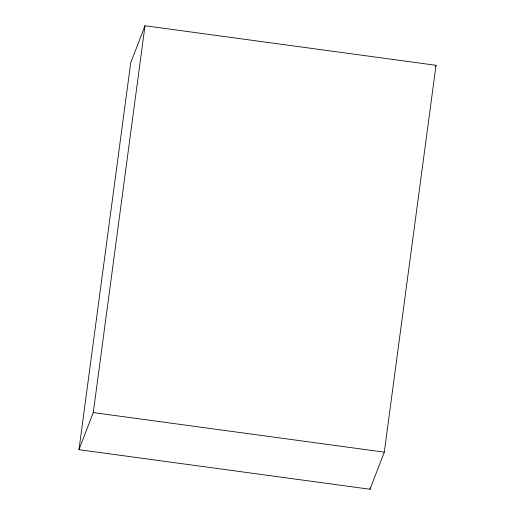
<?xml version="1.0" encoding="UTF-8"?>
<svg xmlns="http://www.w3.org/2000/svg" width="515" height="515" viewBox="0 0 515 515"><rect width="100%" height="100%" fill="white"/><g stroke="black" fill="none" stroke-linecap="round" stroke-linejoin="round"><path stroke-width="0.77" d="M78.969 449.685L130.707 62.849L145.005 25.75L436.031 65.315L384.293 452.151L369.995 489.25L78.969 449.685L93.273 412.586L145.005 25.75M369.995 489.25L370.208 487.66M435.458 66.796L436.031 65.315M93.273 412.586L384.293 452.151"/></g></svg>
